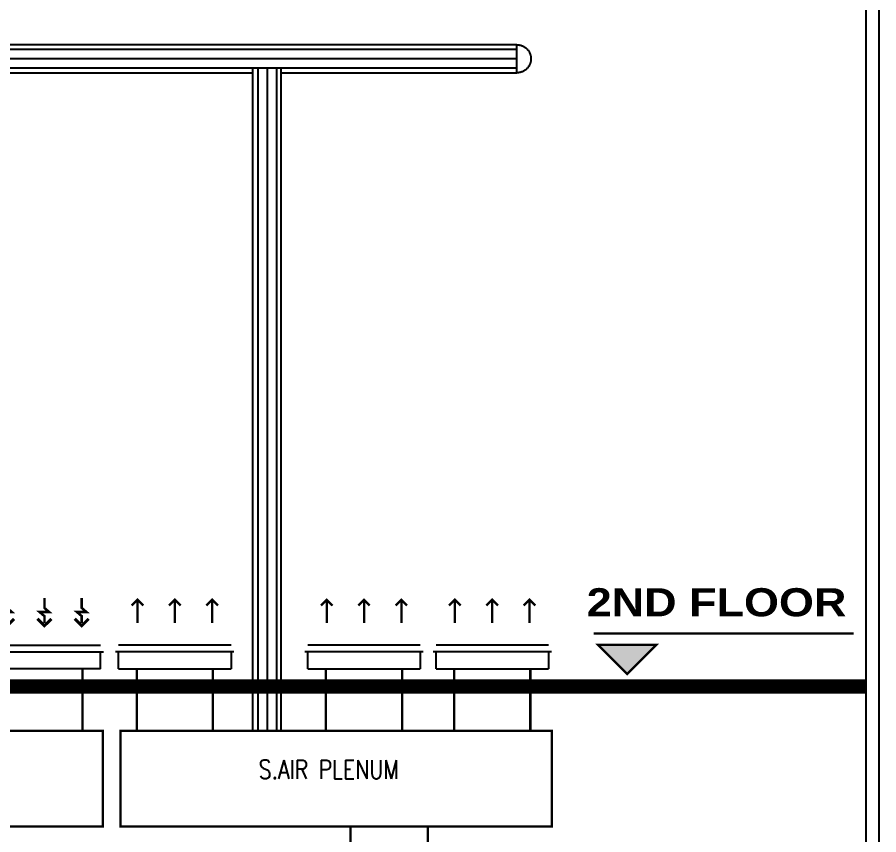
# Model space of a CAD drawing. Extents: x 1264 to 8183, y -10806 to -8316.
# Drawn here: x 4562 to 5298, y -9880 to -9181 of the extents above; entities that cross this region are included whole.
import ezdxf

# ---------------------------------------------------------------- set-up
doc = ezdxf.new("R2010")
doc.units = 0
doc.header["$LTSCALE"] = 200
doc.header["$MEASUREMENT"] = 0
doc.layers.get('0').update_dxf_attribs({"linetype": 'CONTINUOUS'})
doc.layers.get('Defpoints').update_dxf_attribs({"linetype": 'CONTINUOUS'})
for name, color, linetype in [('DUCT TEXT', 3, 'CONTINUOUS'), ('Durkeesox', 170, 'CONTINUOUS'), ('Equipments', 1, 'CONTINUOUS'), ('S.A TEXT', 7, 'CONTINUOUS'), ('Smc_SaDuct', 3, 'CONTINUOUS'), ('Smc_Units', 1, 'CONTINUOUS')]:
    doc.layers.add(name, color=color, linetype=linetype)
doc.layers.add('Smc_RaDuct', color=122, linetype='CONTINUOUS', lineweight=100)
doc.styles.add('AB', font='ariblk.ttf')
doc.styles.add('SMC_TEXTING', font='simplex.shx', dxfattribs={"width": 0.8})

# ---------------------------------------------------------------- blocks, each defined once
blk = doc.blocks.new('LOWER')
at = {"color": 1}
for p, q in [((-24, 10.12), (24, 10.12)), ((-24, 7.25), (24, 7.25)), ((24, 0), (-24, 0))]:
    blk.add_line(p, q, dxfattribs=at)
at = {"color": 4, "lineweight": -3, "const_width": 1}
for points in [[(-18.4, 27.06), (-15.93, 29.53), (-13.46, 27.06)], [(-15.93, 29.53), (-15.93, 19.62)], [(-2.47, 27.06), (0, 29.53), (2.47, 27.06)], [(0, 29.53), (0, 19.62)], [(13.46, 27.06), (15.93, 29.53), (18.4, 27.06)], [(15.93, 29.53), (15.93, 19.62)]]:
    blk.add_lwpolyline(points, dxfattribs=at)
at = {"color": 1}
for points in [[(-25.25, 7.25), (-24, 7.25), (-24, 0)], [(24, 0), (24, 7.25), (25.25, 7.25)]]:
    blk.add_lwpolyline(points, dxfattribs=at)
blk = doc.blocks.new('sdaf')
at = {"color": 1}
for p, q in [((-24, 0), (24, 0)), ((24, -7.25), (-24, -7.25)), ((24, -10.12), (-24, -10.12))]:
    blk.add_line(p, q, dxfattribs=at)
for points in [[(-24, 0), (-24, -7.25), (-25.25, -7.25)], [(25.25, -7.25), (24, -7.25), (24, 0)]]:
    blk.add_lwpolyline(points, dxfattribs=at)
at = {"color": 6, "lineweight": -3}
for points, const_width in [([(-15.93, -18.41), (-15.93, -18.41), (-12.96, -21.37), (-15.93, -18.41), (-18.89, -21.37)], 1.29), ([(0, -18.41), (0, -18.41), (2.97, -21.37), (0, -18.41), (-2.97, -21.37)], 1.29), ([(15.93, -18.41), (15.93, -18.41), (18.89, -21.37), (15.93, -18.41), (12.96, -21.37)], 1.29), ([(-15.93, -21.8), (-15.93, -22.53), (-13.9, -24.27), (-17.95, -24.27), (-15.93, -26.02), (-15.93, -30.24)], 1.07), ([(-15.93, -21.8), (-15.93, -19.62), (-15.93, -19.62)], 1.07), ([(0, -21.8), (0, -22.53), (2.03, -24.27), (-2.03, -24.27), (0, -26.02), (0, -30.24)], 1.07), ([(0, -21.8), (0, -19.62), (0, -19.62)], 1.07), ([(15.93, -21.8), (15.93, -22.53), (17.95, -24.27), (13.9, -24.27), (15.93, -26.02), (15.93, -30.24)], 1.07), ([(15.93, -21.8), (15.93, -19.62), (15.93, -19.62)], 1.07)]:
    blk.add_lwpolyline(points, dxfattribs=dict(at, const_width=const_width))

msp = doc.modelspace()

# ---------------------------------------------------------------- hatches: boundary and pattern name
at = {"layer": 'DUCT TEXT', "lineweight": -3}
h = msp.add_hatch(color=253, dxfattribs=at)
h.dxf.hatch_style = 1
h.paths.add_polyline_path([(5057.95, -9717.29), (5107.95, -9717.29), (5082.95, -9742.29)])

# ---------------------------------------------------------------- linework, layer by layer
at = {"layer": 'Defpoints', "lineweight": -3}
for points in [[(1263.8, -8315.78), (5297.7, -8315.78), (5297.7, -10591.25), (1263.8, -10591.25)], [(5287.08, -8325.04), (1271.18, -8325.04), (1271.18, -10579.53), (5287.08, -10579.53)]]:
    msp.add_lwpolyline(points, close=True, dxfattribs=at)
at = {"layer": 'DUCT TEXT', "color": 253, "lineweight": -3}
for points, const_width in [([(5054.38, -9707.61), (5276.14, -9707.61)], 2), ([(1271.18, -9752.95), (5287.08, -9752.95)], 12)]:
    msp.add_lwpolyline(points, dxfattribs=dict(at, const_width=const_width))
at = {"layer": 'DUCT TEXT', "color": 253, "lineweight": -3, "const_width": 2}
msp.add_lwpolyline([(5057.95, -9717.29), (5107.95, -9717.29), (5082.95, -9742.29)], close=True, dxfattribs=at)
at = {"layer": 'Durkeesox', "lineweight": -3, "ltscale": 5}
for p, q in [((3792.6, -9228.74), (4763.48, -9228.74)), ((4763.48, -9790.82), (4763.48, -9224.74)), ((4787.48, -9790.82), (4787.48, -9224.74)), ((4787.48, -9228.74), (4988.79, -9228.74))]:
    msp.add_line(p, q, dxfattribs=at)
for points, weights, knots in [([(4988.79, -9204.74), (4390.69, -9204.74), (3792.6, -9204.74), (3792.6, -9216.74), (3792.6, -9228.74), (3780.6, -9228.74), (3780.6, -9216.74), (3780.6, -9204.74), (3792.6, -9204.74)], [1, 1, 1, 1, 1, 0.707106781187, 1, 0.707106781187, 1], [0, 0, 0, 1, 1, 2, 2, 3.570796, 3.570796, 5.141593, 5.141593, 5.141593]), ([(4988.76, -9204.74), (4988.76, -9216.74), (4988.76, -9228.74), (5000.76, -9228.74), (5000.76, -9216.74), (5000.76, -9204.74), (4988.76, -9204.74)], [1, 1, 1, 0.707106781187, 1, 0.707106781187, 1], [0, 0, 0, 1, 1, 2.570796, 2.570796, 4.141593, 4.141593, 4.141593])]:
    msp.add_rational_spline(points, weights, degree=2, knots=knots, dxfattribs=at)
at = {"layer": 'Smc_RaDuct', "lineweight": -3, "ltscale": 5, "const_width": 2}
msp.add_lwpolyline([(4617.94, -9737.89), (4617.94, -9790.82)], dxfattribs=at)
msp.add_lwpolyline([(4635.35, -9790.82), (4195.2, -9790.82), (4195.2, -9872.48), (4635.35, -9872.48)], close=True, dxfattribs=at)
at = {"layer": 'Smc_SaDuct', "lineweight": -3, "ltscale": 5, "const_width": 2}
for points in [[(4664.2, -9737.89), (4664.2, -9790.82)], [(4729.24, -9737.89), (4729.24, -9790.82)], [(4825.74, -9737.89), (4825.74, -9790.82)], [(4890.78, -9737.89), (4890.78, -9790.82)], [(4935.2, -9737.89), (4935.2, -9790.82)], [(5000.24, -9737.89), (5000.24, -9790.82)], [(4846.8, -9872.48), (4846.8, -9963.63), (4763.79, -9963.63)], [(4912.8, -9872.48), (4912.8, -10029.71), (4764.08, -10029.71)]]:
    msp.add_lwpolyline(points, dxfattribs=at)
msp.add_lwpolyline([(5018.56, -9790.82), (4650.46, -9790.82), (4650.46, -9872.48), (5018.56, -9872.48)], close=True, dxfattribs=at)
at = {"layer": 'Smc_Units', "color": 253, "lineweight": -3}
for p, q in [((4988.79, -9208.74), (3792.6, -9208.74)), ((4988.79, -9216.74), (3792.6, -9216.74)), ((4988.79, -9224.74), (3792.6, -9224.74)), ((4767.48, -9224.74), (4767.48, -9790.82)), ((4775.48, -9224.74), (4775.48, -9790.82)), ((4783.48, -9224.74), (4783.48, -9790.82))]:
    msp.add_line(p, q, dxfattribs=at)

# ---------------------------------------------------------------- block references
at = {"layer": 'Equipments', "lineweight": -3, "xscale": 2, "yscale": 2, "zscale": 2, "rotation": 180}
msp.add_blockref('sdaf', (4585.42, -9737.89), dxfattribs=at)
at = {"layer": 'Equipments', "lineweight": -3, "xscale": -2, "yscale": 2, "zscale": 2}
for p in [(4696.72, -9737.89), (4858.26, -9737.89), (4967.72, -9737.89)]:
    msp.add_blockref('LOWER', p, dxfattribs=at)

# ---------------------------------------------------------------- texts
at = {"layer": 'DUCT TEXT', "color": 253, "lineweight": -3, "insert": (5270.06, -9681.16), "char_height": 24, "width": 495.3374, "attachment_point": 6, "style": 'AB'}
msp.add_mtext('2ND FLOOR', dxfattribs=at)
at = {"layer": 'S.A TEXT', "lineweight": -3, "insert": (4834.51, -9823.82), "char_height": 16, "attachment_point": 4, "style": 'SMC_TEXTING'}
msp.add_mtext('\\pi-66.13333;S.AIR PLENUM', dxfattribs=at)

doc.saveas('drawing.dxf')
